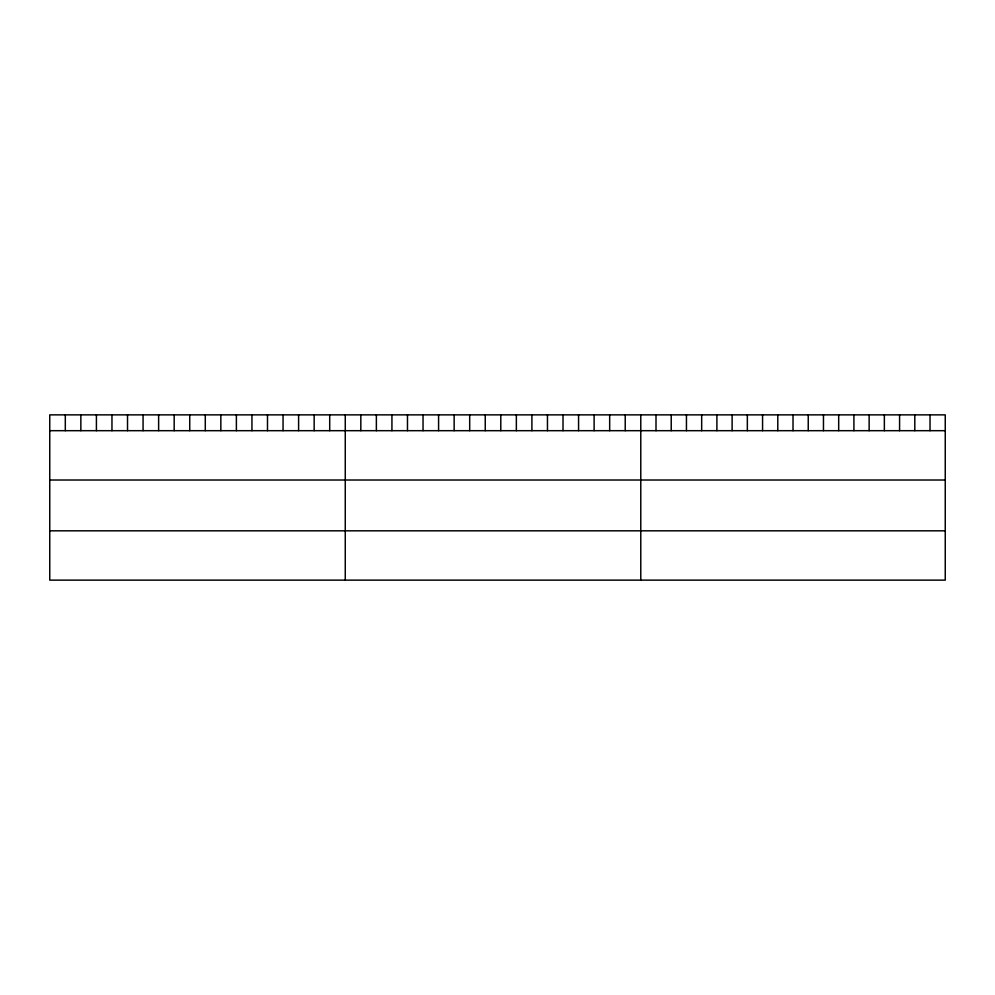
<?xml version="1.0" encoding="UTF-8"?>
<svg xmlns="http://www.w3.org/2000/svg" width="995" height="995" viewBox="0 0 995 995"><rect width="100%" height="100%" fill="white"/><g stroke="black" fill="none" stroke-linecap="round" stroke-linejoin="round"><path stroke-width="1.49" d="M945.25 430.686L945.25 580.135L49.75 580.135L49.75 414.865L945.25 414.865L945.25 430.686L49.75 430.686M49.75 480.013L945.25 480.013M49.75 530.82L945.25 530.82M930.026 414.865L930.026 430.686M914.803 414.865L914.803 430.686M899.579 414.865L899.579 430.686M884.356 414.865L884.356 430.686M869.132 414.865L869.132 430.686M853.909 414.865L853.909 430.686M838.686 414.865L838.686 430.686M823.462 414.865L823.462 430.686M808.238 414.865L808.238 430.686M793.015 414.865L793.015 430.686M777.791 414.865L777.791 430.686M762.568 414.865L762.568 430.686M747.344 414.865L747.344 430.686M732.121 414.865L732.121 430.686M716.897 414.865L716.897 430.686M701.674 414.865L701.674 430.686M686.45 414.865L686.45 430.686M671.227 414.865L671.227 430.686M656.004 414.865L656.004 430.686M640.78 414.865L640.78 580.135M625.221 414.865L625.221 430.686M609.674 414.865L609.674 430.686M594.115 414.865L594.115 430.686M578.568 414.865L578.568 430.686M563.008 414.865L563.008 430.686M547.461 414.865L547.461 430.686M531.902 414.865L531.902 430.686M516.355 414.865L516.355 430.686M500.796 414.865L500.796 430.686M485.249 414.865L485.249 430.686M469.69 414.865L469.69 430.686M454.143 414.865L454.143 430.686M438.584 414.865L438.584 430.686M423.037 414.865L423.037 430.686M407.477 414.865L407.477 430.686M391.93 414.865L391.93 430.686M376.371 414.865L376.371 430.686M360.824 414.865L360.824 430.686M345.265 414.865L345.265 580.135M329.706 414.865L329.706 430.686M314.159 414.865L314.159 430.686M298.599 414.865L298.599 430.686M283.053 414.865L283.053 430.686M267.493 414.865L267.493 430.686M251.946 414.865L251.946 430.686M236.387 414.865L236.387 430.686M220.84 414.865L220.84 430.686M205.281 414.865L205.281 430.686M189.734 414.865L189.734 430.686M174.175 414.865L174.175 430.686M158.628 414.865L158.628 430.686M143.069 414.865L143.069 430.686M127.522 414.865L127.522 430.686M111.962 414.865L111.962 430.686M96.415 414.865L96.415 430.686M80.856 414.865L80.856 430.686M65.309 414.865L65.309 430.686"/></g></svg>
